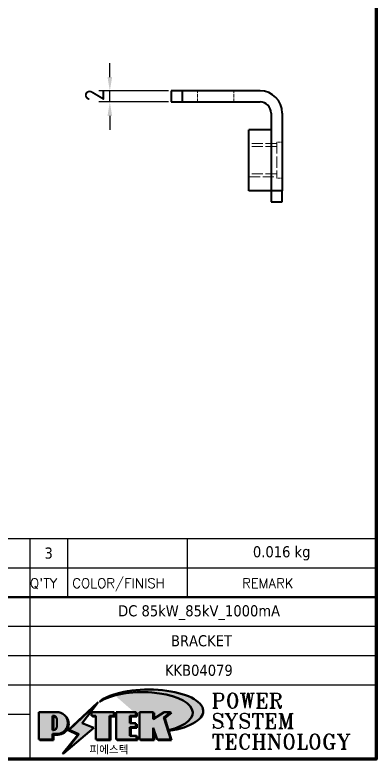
# Model space of a CAD drawing. Header units: millimetres. Extents: x 0 to 210, y 0 to 297.
# Drawn here: x 135 to 200, y 9.1 to 144.1 of the extents above; entities that cross this region are included whole.
import ezdxf
from ezdxf.enums import TextEntityAlignment as Align

# ---------------------------------------------------------------- set-up
doc = ezdxf.new("R2010")
doc.units = ezdxf.units.MM
doc.linetypes.add('DASHED', pattern=[0.2067, 0.1654, -0.0413])
doc.layers.get('0').update_dxf_attribs({"color": 3, "lineweight": 25})
for name, color, linetype, lineweight in [('가려진 것(ISO)', 2, 'DASHED', 18), ('가시적인 것(ISO)', 3, 'Continuous', 40), ('경계(ISO)', 7, 'Continuous', 70), ('제목(ISO)', 7, 'Continuous', 50), ('치수(ISO)', 7, 'Continuous', 25), ('해치(ISO)', 7, 'Continuous', 18)]:
    doc.layers.add(name, color=color, linetype=linetype, lineweight=lineweight)
doc.styles.add('HAN_291', font='')
doc.styles.add('HAN_370', font='', dxfattribs={"width": 2})
doc.styles.add('RC_284', font='ROMANC.shx')
doc.styles.add('RC_287', font='ROMANC.shx')
doc.styles.add('RC_292', font='ROMANC.shx')
doc.styles.add('ROMANT_294', font='romant.shx')
doc.styles.add('치수 텍스트_PSTEK_POSCO', font='isocp.shx')
doc.styles.add('텍스트 스타일198', font='tahoma.ttf')
doc.styles.add('텍스트 스타일333', font='ROMANC.shx', dxfattribs={"width": 0.800000011920929})
doc.styles.get('HAN_291').set_extended_font_data('GulimChe')
doc.styles.get('HAN_370').set_extended_font_data('GulimChe')
doc.dimstyles.new('치수_PSTEK_POSCO', dxfattribs={"dimtxt": 3.5, "dimasz": 2.5, "dimexe": 2, "dimexo": 2.5, "dimgap": 1, "dimtad": 1, "dimrnd": 1e-08, "dimdsep": 46, "dimtxsty": '치수 텍스트_PSTEK_POSCO', "dimcen": 0.09, "dimdle": 10, "dimclrd": 7, "dimclre": 7, "dimclrt": 2, "dimadec": 1, "dimazin": 2, "dimtfac": 1, "dimtmove": 0, "dimatfit": 3, "dimfxl": 0, "dimtolj": 1, "dimlwd": -1, "dimlwe": -1, "dimarcsym": 0})

# ---------------------------------------------------------------- blocks, each defined once
blk = doc.blocks.new('경계 Default Border')
at = {"layer": '경계(ISO)', "flags": 128}
blk.add_lwpolyline([(10, 10), (10, 287.0000076293945), (200, 287.0000076293945), (200, 10), (10, 10)], dxfattribs=at)
blk = doc.blocks.new('제목 블록 PSTEK')
for color, points in [(252, [(317.2195697678507, 17.0593801673321), (322.0326348870767, 21.62682475217465), (322.2781991042243, 21.94392121864296), (317.0471853425802, 16.97985676345368), (318.7512090904202, 16.1899260703855), (316.0018030350395, 12.71868385740789), (316.3356552234328, 13.00206718743325), (318.9235935156908, 16.2694494742633)]), (5, [(321.6183518841322, 17.4193704504104), (319.5281351041078, 18.24969419629727), (322.4505835294948, 22.02344462252142), (317.2195697678507, 17.0593801673321), (318.9235935156908, 16.2694494742633), (316.1741874603099, 12.79820726128571)]), (1, [(324.4839107253602, 19.60711530335299), (325.2419748254881, 19.60711530335299), (325.2419748254881, 20.25857663940324), (321.2266040451076, 20.25857663940324), (321.2266040451076, 19.60711530335299), (321.9846681452406, 19.60711530335299), (321.9846681452406, 15.3430047401139), (324.4839107253602, 15.3430047401139)]), (1, [(329.2277337269622, 20.25857663940324), (325.65654113025, 20.25857663940324), (325.65654113025, 15.3430047401139), (329.3580259941756, 15.3430047401139), (329.3580259941756, 15.9944660761648), (328.1137701654877, 15.9944660761648), (328.1137701654877, 17.56360607323003), (329.2277337269622, 17.56360607323003), (329.2277337269622, 18.25543873810179), (328.1137701654877, 18.25543873810179), (328.1137701654877, 19.60711530335299), (329.2277337269622, 19.60711530335299)]), (1, [(332.3312149849806, 20.25857663940324), (329.8592894925411, 20.25857663940324), (329.8592894925411, 15.3430047401139), (332.3312149849806, 15.3430047401139), (332.3312149849806, 17.4318630164523), (333.0701931098801, 15.3430047401139), (335.4855464857051, 15.3430047401139), (334.2514536401189, 19.30614745124769), (335.4379594596742, 20.25857663940324), (334.3071782107978, 20.25857663940324), (332.3312149849806, 18.99741471888304)]), (252, [(321.9846681452406, 19.60711530335299), (321.4042753185749, 19.60711530335299), (321.4042753185749, 19.45905590879572), (321.9846681452406, 19.45905590879572)]), (252, [(324.6615819988275, 19.45905590879572), (325.4196460989604, 19.45905590879572), (325.4196460989604, 20.11051724484596), (325.2419748254881, 20.11051724484596), (325.2419748254881, 19.60711530335299), (324.4839107253602, 19.60711530335299), (324.4839107253602, 15.3430047401139), (322.1623394187076, 15.3430047401139), (322.1623394187076, 15.19494534555726), (324.6615819988275, 15.19494534555726)]), (252, [(328.2914414389548, 19.45905590879572), (329.4054050004294, 19.45905590879572), (329.4054050004294, 20.11051724484596), (329.2277337269622, 20.11051724484596), (329.2277337269622, 19.60711530335299), (328.1137701654877, 19.60711530335299), (328.1137701654877, 18.25543873810179), (328.2914414389548, 18.25543873810179)]), (252, [(332.5088862584528, 20.1105172448466), (332.3312149849806, 20.1105172448466), (332.3312149849806, 18.99741471888368), (332.5088862584528, 19.11081371413894)]), (252, [(335.6156307331414, 20.11051724484596), (335.2535118015555, 20.11051724484596), (334.2514536401189, 19.30614745124769), (335.4855464857051, 15.3430047401139), (333.1954852176545, 15.3430047401139), (333.2478643833523, 15.19494534555726), (335.6632177591723, 15.19494534555726), (334.4291249135862, 19.15808805669106)]), (252, [(328.2914414389548, 17.41554667867274), (329.4054050004294, 17.41554667867274), (329.4054050004294, 18.10737934354514), (329.2277337269622, 18.10737934354514), (329.2277337269622, 17.56360607323003), (328.1137701654877, 17.56360607323003), (328.1137701654877, 15.9944660761648), (328.2914414389548, 15.9944660761648)]), (252, [(332.5088862584528, 16.92964231796647), (332.3312149849806, 17.43186301645164), (332.3312149849806, 15.3430047401139), (330.0369607660135, 15.3430047401139), (330.0369607660135, 15.19494534555726), (332.5088862584528, 15.19494534555726)]), (252, [(329.5356972676428, 15.8464066816075), (329.3580259941756, 15.8464066816075), (329.3580259941756, 15.3430047401139), (325.8342124037171, 15.3430047401139), (325.8342124037171, 15.19494534555726), (329.5356972676428, 15.19494534555726)])]:
    blk.add_hatch(color=color).paths.add_polyline_path(points)
h = blk.add_hatch(color=1)
edge = h.paths.add_edge_path(flags=0)
edge.add_line((314.2242174273352, 19.60711530335299), (314.2242174273352, 17.00126995915134))
edge.add_line((314.2242174273352, 17.00126995915134), (314.3485873187598, 17.00126995915134))
edge.add_arc((314.3485873187598, 17.6527312952023), 0.6514613360509371, 270, 360)
edge.add_line((315.0000486548106, 17.6527312952023), (315.0000486548106, 18.95565396730211))
edge.add_arc((314.3485873187598, 18.95565396730212), 0.6514613360508712, 0, 90)
edge.add_line((314.3485873187598, 19.60711530335299), (314.2242174273352, 19.60711530335299))
edge = h.paths.add_edge_path()
edge.add_arc((314.9847713324306, 18.28938669179658), 1.969189947606664, 269.9999999999959, 450)
edge.add_line((314.9847713324306, 20.25857663940318), (311.7664314776902, 20.25857663940324))
edge.add_line((311.7664314776902, 20.25857663940324), (311.7664314776902, 15.3430047401139))
edge.add_line((311.7664314776902, 15.3430047401139), (314.2242174273352, 15.3430047401139))
edge.add_line((314.2242174273352, 15.3430047401139), (314.2242174273352, 16.32019674418991))
edge.add_line((314.2242174273352, 16.32019674418991), (314.9847713324307, 16.32019674418991))
h = blk.add_hatch(color=252)
edge = h.paths.add_edge_path()
edge.add_arc((314.9847713324309, 18.28938669179657), 1.969189947606666, 270, 406.8278729790604)
edge.add_arc((315.1624426058984, 18.1413272972396), 1.969189947606962, -90, 53.560984836317004, ccw=False)
edge.add_line((315.1624426058984, 16.17213734963263), (314.4018887008024, 16.17213734963263))
edge.add_line((314.4018887008024, 16.17213734963263), (314.4018887008024, 15.19494534555726))
edge.add_line((314.4018887008024, 15.19494534555726), (311.9441027511573, 15.19494534555726))
edge.add_line((311.9441027511573, 15.19494534555726), (311.9441027511573, 15.3430047401139))
edge.add_line((311.9441027511573, 15.3430047401139), (314.2242174273352, 15.3430047401139))
edge.add_line((314.2242174273352, 15.3430047401139), (314.2242174273352, 16.32019674418991))
edge.add_line((314.2242174273352, 16.32019674418991), (314.9847713324309, 16.32019674418991))
h = blk.add_hatch(color=252)
edge = h.paths.add_edge_path()
edge.add_line((314.4018887008024, 19.45905590879572), (314.5262585922315, 19.45905590879572))
edge.add_arc((314.5262585922314, 18.80759457274939), 0.6514613360463194, 60.4189348879147, 90.00000000000318, ccw=False)
edge.add_arc((314.3485873187602, 18.95565396730057), 0.6514613360524251, 39.96992292766206, 90.00000000009999)
edge.add_line((314.3485873187591, 19.60711530335307), (314.2242174273352, 19.60711530335298))
edge.add_line((314.2242174273352, 19.60711530335299), (314.2242174273352, 17.00126995915134))
edge.add_line((314.2242174273352, 17.00126995915134), (314.3485873187591, 17.00126995915134))
edge.add_arc((314.3485873187568, 17.652731295233), 0.6514613360816299, 270.0000000002, 274.6930825552478)
edge.add_line((314.4018887008024, 17.0034541317032), (314.4018887008024, 19.45905590879572))
at = {"layer": '해치(ISO)', "true_color": 0x27d1fc}
h = blk.add_hatch(color=140, dxfattribs=at)
edge = h.paths.add_edge_path()
edge.add_ellipse((330.3660919371412, 20.15576403068321), major_axis=(9.100907360794343, 0), ratio=0.4069904968023172, start_angle=301.3098473703837, end_angle=507.7436900681698)
edge.add_ellipse((331.5340919371412, 20.4634168429492), major_axis=(-9.82350664112931, 0), ratio=0.3942600559756514, start_angle=111.51207141178469, end_angle=334.47025347086895, ccw=False)
edge.add_line((335.1363447531188, 16.8601935978785), (335.0955236905705, 16.99119398620872))
at = {"color": 180}
for p, q in [((182.475792979055, 11.79100474011392), (182.4757929790549, 51.56524660363496)), ((182.4757929790549, 51.56524660363496), (372.4757929537551, 51.56524660363496)), ((189.2651435055721, 51.56524660363496), (189.2651435055722, 41.00524660363494)), ((215.2152739891528, 41.00524660363494), (215.2152739891528, 51.56524660363496)), ((280.8758854511282, 51.56524660363496), (280.8758854511282, 41.00524660363494)), ((310.0881549537552, 51.56524660363496), (310.0881549537553, 41.00524660363494)), ((316.9044520275131, 51.56524660363496), (316.9044520275127, 41.00524660363494)), ((338.4566026226726, 51.56524660363496), (338.4566026226727, 41.00524660363494)), ((372.4757929537551, 51.56524660363496), (372.4757929537551, 11.79100474011389)), ((182.475792979055, 46.2852466036349), (372.4757929537551, 46.28524660363492)), ((182.475792979055, 41.00524660363493), (206.451475290024, 41.00524660363493)), ((222.9401812389276, 11.79100474011392), (222.9401812389276, 41.00524660363494)), ((239.4288871878316, 11.79100474011392), (239.4288871878316, 41.00524660363494)), ((255.9175931367356, 11.79100474011392), (255.9175931367356, 41.00524660363494)), ((268.6918866058747, 41.00524660363494), (268.6918866058747, 30.44524660363498)), ((280.8758854511282, 41.00524660363494), (280.8758854511282, 25.16524660363502)), ((310.088154953755, 41.00524660363494), (310.088154953755, 11.79100474011392)), ((182.475792979055, 35.72524660363497), (206.451475290024, 35.72524660363497)), ((198.8621818849491, 12.02524660363491), (198.8621818849491, 35.72524660363497)), ((206.451475290024, 35.72524660363497), (372.4757929537551, 35.72524660363497)), ((182.475792979055, 31.77524660363492), (206.451475290024, 31.77524660363492)), ((255.917593136736, 30.44524660363498), (372.4757929537552, 30.44524660363501)), ((182.475792979055, 27.82524660363487), (206.451475290024, 27.82524660363487)), ((255.9175931367359, 25.16524660363502), (372.4757929537552, 25.165246603635)), ((268.6918866058744, 25.16524660363502), (268.6918866058744, 11.79100474011392)), ((182.475792979055, 23.87524660363505), (206.451475290024, 23.87524660363505)), ((182.475792979055, 19.92524660363478), (206.451475290024, 19.92524660363478)), ((255.9175931367359, 19.88524660363481), (310.0881549537553, 19.88524660363481)), ((206.451475290024, 16.74100474011396), (255.9175931367359, 16.74100474011396)), ((182.475792979055, 15.97524660363496), (206.451475290024, 15.97524660363496)), ((182.475792979055, 11.79100474011392), (372.4757929537551, 11.79100474011389))]:
    blk.add_line(p, q, dxfattribs=at)
at = {"color": 7, "lineweight": 50}
for p, q in [((206.4514752900237, 11.79100474011392), (206.4514752900237, 41.00524660363494)), ((206.451475290024, 41.00524660363494), (372.4757929537551, 41.00524660363496))]:
    blk.add_line(p, q, dxfattribs=at)
at = {"color": 7}
for p, q in [((322.2781991042243, 21.94392121864296), (317.0471853425802, 16.97985676345368)), ((322.4505835294948, 22.02344462252142), (317.2195697678507, 17.0593801673321)), ((317.2195697678507, 17.0593801673321), (322.0326348870767, 21.62682475217465)), ((319.5281351041078, 18.24969419629727), (322.4505835294948, 22.02344462252142)), ((322.0326348870767, 21.62682475217465), (322.2781991042243, 21.94392121864296)), ((311.7664314776902, 20.25900474011391), (311.7664314776902, 15.34300474011391)), ((314.9847713324309, 20.25857663940324), (311.7664314776902, 20.25857663940324)), ((314.9847713324309, 20.25857663940324), (311.7664314776902, 20.25857663940324)), ((311.7664314776902, 20.25857663940324), (311.7664314776902, 15.3430047401139)), ((325.2419748254881, 20.25857663940324), (321.2266040451076, 20.25857663940324)), ((321.2266040451076, 20.25857663940324), (321.2266040451076, 19.60711530335299)), ((325.2419748254881, 20.25857663940324), (321.2266040451076, 20.25857663940324)), ((321.2266040451076, 20.25857663940324), (321.2266040451076, 19.60711530335299)), ((325.2419748254881, 19.60711530335299), (325.2419748254881, 20.25857663940324)), ((325.2419748254881, 19.60711530335299), (325.2419748254881, 20.25857663940324)), ((329.2277337269622, 20.25857663940324), (325.65654113025, 20.25857663940324)), ((325.65654113025, 20.25857663940324), (325.65654113025, 15.3430047401139)), ((325.65654113025, 20.25857663940324), (325.65654113025, 15.3430047401139)), ((329.2277337269622, 20.25857663940324), (325.65654113025, 20.25857663940324)), ((329.2277337269622, 19.60711530335299), (329.2277337269622, 20.25857663940324)), ((329.2277337269622, 19.60711530335299), (329.2277337269622, 20.25857663940324)), ((332.3312149849806, 20.25857663940324), (329.8592894925411, 20.25857663940324)), ((329.8592894925411, 20.25857663940324), (329.8592894925411, 15.3430047401139)), ((329.8592894925411, 20.25857663940324), (329.8592894925411, 15.3430047401139)), ((332.3312149849806, 20.25857663940324), (329.8592894925411, 20.25857663940324)), ((334.3071782107978, 20.25857663940324), (332.3312149849806, 18.99741471888304)), ((332.3312149849806, 18.99741471888304), (332.3312149849806, 20.25857663940324)), ((334.3071782107978, 20.25857663940324), (332.3312149849806, 18.99741471888304)), ((332.3312149849806, 18.99741471888304), (332.3312149849806, 20.25857663940324)), ((334.2514536401189, 19.30614745124769), (335.4379594596742, 20.25857663940324)), ((334.2514536401189, 19.30614745124769), (335.4379594596742, 20.25857663940324)), ((335.4379594596742, 20.25857663940324), (334.3071782107978, 20.25857663940324)), ((335.4379594596742, 20.25857663940324), (334.3071782107978, 20.25857663940324)), ((314.2242174273352, 17.00126995915134), (314.2242174273352, 19.60711530335299)), ((314.2242174273352, 19.60711530335299), (314.3485873187591, 19.60711530335299)), ((314.3485873187591, 19.60711530335299), (314.2242174273352, 19.60711530335299)), ((314.2242174273352, 19.60711530335299), (314.2242174273352, 17.00126995915134)), ((314.2242174273352, 17.00126995915134), (314.2242174273352, 19.60711530335299)), ((314.2242174273352, 19.60711530335299), (314.3485873187591, 19.60711530335299)), ((314.4018887008024, 19.45905590879572), (314.5262585922314, 19.45905590879572)), ((314.4018887008024, 17.0034541317032), (314.4018887008024, 19.45905590879572)), ((315.0000486548106, 18.95565396730275), (315.0000486548106, 17.65273129520161)), ((315.0000486548106, 18.95565396730275), (315.0000486548106, 17.65273129520161)), ((321.2266040451076, 19.60711530335299), (321.9846681452406, 19.60711530335299)), ((321.2266040451076, 19.60711530335299), (321.9846681452406, 19.60711530335299)), ((321.4042753185749, 19.60711530335299), (321.4042753185749, 19.45905590879572)), ((321.9846681452406, 19.60711530335299), (321.4042753185749, 19.60711530335299)), ((321.4042753185749, 19.45905590879572), (321.9846681452406, 19.45905590879572)), ((321.9846681452406, 19.60711530335299), (321.9846681452406, 15.3430047401139)), ((321.9846681452406, 19.45905590879572), (321.9846681452406, 19.60711530335299)), ((321.9846681452406, 19.60711530335299), (321.9846681452406, 15.3430047401139)), ((324.4839107253602, 19.60711530335299), (325.2419748254881, 19.60711530335299)), ((324.4839107253602, 15.3430047401139), (324.4839107253602, 19.60711530335299)), ((325.2419748254881, 19.60711530335299), (324.4839107253602, 19.60711530335299)), ((324.4839107253602, 19.60711530335299), (324.4839107253602, 15.3430047401139)), ((324.4839107253602, 19.60711530335299), (325.2419748254881, 19.60711530335299)), ((324.4839107253602, 15.3430047401139), (324.4839107253602, 19.60711530335299)), ((324.6615819988275, 19.45905590879572), (325.4196460989604, 19.45905590879572)), ((324.6615819988275, 15.19494534555726), (324.6615819988275, 19.45905590879572)), ((325.4196460989604, 20.11051724484596), (325.2419748254881, 20.11051724484596)), ((325.2419748254881, 20.11051724484596), (325.2419748254881, 19.60711530335299)), ((325.4196460989604, 19.45905590879572), (325.4196460989604, 20.11051724484596)), ((328.1137701654877, 18.25543873810179), (328.1137701654877, 19.60711530335299)), ((328.1137701654877, 19.60711530335299), (329.2277337269622, 19.60711530335299)), ((329.2277337269622, 19.60711530335299), (328.1137701654877, 19.60711530335299)), ((328.1137701654877, 19.60711530335299), (328.1137701654877, 18.25543873810179)), ((328.1137701654877, 18.25543873810179), (328.1137701654877, 19.60711530335299)), ((328.1137701654877, 19.60711530335299), (329.2277337269622, 19.60711530335299)), ((328.2914414389548, 18.25543873810179), (328.2914414389548, 19.45905590879572)), ((328.2914414389548, 19.45905590879572), (329.4054050004294, 19.45905590879572)), ((329.4054050004294, 20.11051724484596), (329.2277337269622, 20.11051724484596)), ((329.2277337269622, 20.11051724484596), (329.2277337269622, 19.60711530335299)), ((329.4054050004294, 19.45905590879572), (329.4054050004294, 20.11051724484596)), ((332.5088862584528, 20.1105172448466), (332.3312149849806, 20.1105172448466)), ((332.3312149849806, 20.1105172448466), (332.3312149849806, 18.99741471888368)), ((332.3312149849806, 18.99741471888368), (332.5088862584528, 19.11081371413894)), ((332.5088862584528, 19.11081371413894), (332.5088862584528, 20.1105172448466)), ((335.2535118015555, 20.11051724484596), (334.2514536401189, 19.30614745124769)), ((335.4855464857051, 15.3430047401139), (334.2514536401189, 19.30614745124769)), ((334.2514536401189, 19.30614745124769), (335.4855464857051, 15.3430047401139)), ((335.4855464857051, 15.3430047401139), (334.2514536401189, 19.30614745124769)), ((334.4291249135862, 19.15808805669104), (335.6156307331414, 20.11051724484596)), ((335.6632177591723, 15.19494534555726), (334.4291249135862, 19.15808805669104)), ((335.6156307331414, 20.11051724484596), (335.2535118015555, 20.11051724484596)), ((321.6183518841322, 17.4193704504104), (319.5281351041078, 18.24969419629727)), ((329.2277337269622, 18.25543873810179), (328.1137701654877, 18.25543873810179)), ((328.1137701654877, 18.25543873810179), (328.2914414389548, 18.25543873810179)), ((329.2277337269622, 18.25543873810179), (328.1137701654877, 18.25543873810179)), ((328.1137701654877, 17.56360607323003), (329.2277337269622, 17.56360607323003)), ((328.1137701654877, 15.9944660761648), (328.1137701654877, 17.56360607323003)), ((329.2277337269622, 17.56360607323003), (328.1137701654877, 17.56360607323003)), ((328.1137701654877, 17.56360607323003), (328.1137701654877, 15.9944660761648)), ((328.1137701654877, 17.56360607323003), (329.2277337269622, 17.56360607323003)), ((328.1137701654877, 15.9944660761648), (328.1137701654877, 17.56360607323003)), ((329.2277337269622, 17.56360607323003), (329.2277337269622, 18.25543873810179)), ((329.2277337269622, 17.56360607323003), (329.2277337269622, 18.25543873810179)), ((329.4054050004294, 18.10737934354514), (329.2277337269622, 18.10737934354514)), ((329.2277337269622, 18.10737934354514), (329.2277337269622, 17.56360607323003)), ((329.4054050004294, 17.41554667867274), (329.4054050004294, 18.10737934354514)), ((345.0447381189468, 17.50375595811051), (344.9867755289346, 17.689895936919)), ((314.3485873187591, 17.00126995915134), (314.2242174273352, 17.00126995915134)), ((314.2242174273352, 17.00126995915134), (314.3485873187591, 17.00126995915134)), ((314.3485873187591, 17.00126995915134), (314.2242174273352, 17.00126995915134)), ((314.2242174273352, 16.32019674418991), (314.9847713324309, 16.32019674418991)), ((314.2242174273352, 15.3430047401139), (314.2242174273352, 16.32019674418991)), ((314.9847713324309, 16.32019674418991), (314.2242174273352, 16.32019674418991)), ((314.2242174273352, 16.32019674418991), (314.2242174273352, 15.3430047401139)), ((314.2242174273352, 16.32019674418991), (314.9847713324309, 16.32019674418991)), ((314.2242174273352, 15.3430047401139), (314.2242174273352, 16.32019674418991)), ((316.1741874603099, 12.79820726128571), (321.6183518841322, 17.4193704504104)), ((318.9235935156908, 16.2694494742633), (316.1741874603099, 12.79820726128571)), ((316.3356552234328, 13.00206718743325), (318.9235935156908, 16.2694494742633)), ((317.0471853425802, 16.97985676345368), (318.7512090904202, 16.1899260703855)), ((318.9235935156908, 16.2694494742633), (317.2195697678507, 17.0593801673321)), ((317.2195697678507, 17.0593801673321), (318.9235935156908, 16.2694494742633)), ((328.2914414389548, 15.9944660761648), (328.2914414389548, 17.41554667867274)), ((328.2914414389548, 17.41554667867274), (329.4054050004294, 17.41554667867274)), ((332.3312149849806, 17.4318630164523), (333.0701931098801, 15.3430047401139)), ((332.3312149849806, 15.3430047401139), (332.3312149849806, 17.4318630164523)), ((332.5088862584528, 16.92964231796647), (332.3312149849806, 17.43186301645164)), ((332.3312149849806, 17.43186301645164), (332.3312149849806, 15.3430047401139)), ((332.3312149849806, 17.4318630164523), (333.0701931098801, 15.3430047401139)), ((332.3312149849806, 15.3430047401139), (332.3312149849806, 17.4318630164523)), ((332.5088862584528, 15.19494534555726), (332.5088862584528, 16.92964231796647)), ((311.7664314776902, 15.3430047401139), (314.2242174273352, 15.3430047401139)), ((311.7664314776902, 15.3430047401139), (314.2242174273352, 15.3430047401139)), ((314.2242174273352, 15.3430047401139), (311.9441027511573, 15.3430047401139)), ((311.9441027511573, 15.3430047401139), (311.9441027511573, 15.19494534555726)), ((311.9441027511573, 15.19494534555726), (314.4018887008024, 15.19494534555726)), ((314.4018887008024, 16.17213734963263), (315.162442605898, 16.17213734963263)), ((314.4018887008024, 15.19494534555726), (314.4018887008024, 16.17213734963263)), ((318.7512090904202, 16.1899260703855), (316.0018030350395, 12.71868385740789)), ((321.9846681452406, 15.3430047401139), (324.4839107253602, 15.3430047401139)), ((321.9846681452406, 15.3430047401139), (324.4839107253602, 15.3430047401139)), ((324.4839107253602, 15.3430047401139), (322.1623394187076, 15.3430047401139)), ((322.1623394187076, 15.3430047401139), (322.1623394187076, 15.19494534555726)), ((322.1623394187076, 15.19494534555726), (324.6615819988275, 15.19494534555726)), ((325.65654113025, 15.3430047401139), (329.3580259941756, 15.3430047401139)), ((325.65654113025, 15.3430047401139), (329.3580259941756, 15.3430047401139)), ((329.3580259941756, 15.3430047401139), (325.8342124037171, 15.3430047401139)), ((325.8342124037171, 15.3430047401139), (325.8342124037171, 15.19494534555726)), ((325.8342124037171, 15.19494534555726), (329.5356972676428, 15.19494534555726)), ((329.3580259941756, 15.9944660761648), (328.1137701654877, 15.9944660761648)), ((328.1137701654877, 15.9944660761648), (328.2914414389548, 15.9944660761648)), ((329.3580259941756, 15.9944660761648), (328.1137701654877, 15.9944660761648)), ((329.3580259941756, 15.3430047401139), (329.3580259941756, 15.9944660761648)), ((329.3580259941756, 15.3430047401139), (329.3580259941756, 15.9944660761648)), ((329.5356972676428, 15.8464066816075), (329.3580259941756, 15.8464066816075)), ((329.3580259941756, 15.8464066816075), (329.3580259941756, 15.3430047401139)), ((329.5356972676428, 15.19494534555726), (329.5356972676428, 15.8464066816075)), ((329.8592894925411, 15.3430047401139), (332.3312149849806, 15.3430047401139)), ((329.8592894925411, 15.3430047401139), (332.3312149849806, 15.3430047401139)), ((332.3312149849806, 15.3430047401139), (330.0369607660135, 15.3430047401139)), ((330.0369607660135, 15.3430047401139), (330.0369607660135, 15.19494534555726)), ((330.0369607660135, 15.19494534555726), (332.5088862584528, 15.19494534555726)), ((333.0701931098801, 15.3430047401139), (335.4855464857051, 15.3430047401139)), ((333.0701931098801, 15.3430047401139), (335.4855464857051, 15.3430047401139)), ((335.4855464857051, 15.3430047401139), (333.1954852176545, 15.3430047401139)), ((333.1954852176545, 15.3430047401139), (333.2478643833523, 15.19494534555726)), ((333.2478643833523, 15.19494534555726), (335.6632177591723, 15.19494534555726)), ((316.0018030350395, 12.71868385740789), (316.3356552234328, 13.00206718743325))]:
    blk.add_line(p, q, dxfattribs=at)
at = {"color": 5}
for p, q in [((322.4505835294948, 22.02344462252142), (317.2195697678507, 17.0593801673321)), ((319.5281351041078, 18.24969419629727), (322.4505835294948, 22.02344462252142)), ((321.6183518841322, 17.4193704504104), (319.5281351041078, 18.24969419629727)), ((316.1741874603099, 12.79820726128571), (321.6183518841322, 17.4193704504104)), ((318.9235935156908, 16.2694494742633), (316.1741874603099, 12.79820726128571)), ((317.2195697678507, 17.0593801673321), (318.9235935156908, 16.2694494742633))]:
    blk.add_line(p, q, dxfattribs=at)
at = {"color": 1}
for p, q in [((314.9847713324309, 20.25857663940324), (311.7664314776902, 20.25857663940324)), ((311.7664314776902, 20.25857663940324), (311.7664314776902, 15.3430047401139)), ((325.2419748254881, 20.25857663940324), (321.2266040451076, 20.25857663940324)), ((321.2266040451076, 20.25857663940324), (321.2266040451076, 19.60711530335299)), ((325.2419748254881, 19.60711530335299), (325.2419748254881, 20.25857663940324)), ((329.2277337269622, 20.25857663940324), (325.65654113025, 20.25857663940324)), ((325.65654113025, 20.25857663940324), (325.65654113025, 15.3430047401139)), ((329.2277337269622, 19.60711530335299), (329.2277337269622, 20.25857663940324)), ((332.3312149849806, 20.25857663940324), (329.8592894925411, 20.25857663940324)), ((329.8592894925411, 20.25857663940324), (329.8592894925411, 15.3430047401139)), ((334.3071782107978, 20.25857663940324), (332.3312149849806, 18.99741471888304)), ((332.3312149849806, 18.99741471888304), (332.3312149849806, 20.25857663940324)), ((334.2514536401189, 19.30614745124769), (335.4379594596742, 20.25857663940324)), ((335.4379594596742, 20.25857663940324), (334.3071782107978, 20.25857663940324)), ((314.2242174273352, 17.00126995915134), (314.2242174273352, 19.60711530335299)), ((314.2242174273352, 19.60711530335299), (314.3485873187591, 19.60711530335299)), ((315.0000486548106, 18.95565396730275), (315.0000486548106, 17.65273129520161)), ((321.2266040451076, 19.60711530335299), (321.9846681452406, 19.60711530335299)), ((321.9846681452406, 19.60711530335299), (321.9846681452406, 15.3430047401139)), ((324.4839107253602, 19.60711530335299), (325.2419748254881, 19.60711530335299)), ((324.4839107253602, 15.3430047401139), (324.4839107253602, 19.60711530335299)), ((328.1137701654877, 18.25543873810179), (328.1137701654877, 19.60711530335299)), ((328.1137701654877, 19.60711530335299), (329.2277337269622, 19.60711530335299)), ((335.4855464857051, 15.3430047401139), (334.2514536401189, 19.30614745124769)), ((329.2277337269622, 18.25543873810179), (328.1137701654877, 18.25543873810179)), ((328.1137701654877, 17.56360607323003), (329.2277337269622, 17.56360607323003)), ((328.1137701654877, 15.9944660761648), (328.1137701654877, 17.56360607323003)), ((329.2277337269622, 17.56360607323003), (329.2277337269622, 18.25543873810179)), ((314.3485873187591, 17.00126995915134), (314.2242174273352, 17.00126995915134)), ((314.2242174273352, 16.32019674418991), (314.9847713324309, 16.32019674418991)), ((314.2242174273352, 15.3430047401139), (314.2242174273352, 16.32019674418991)), ((332.3312149849806, 17.4318630164523), (333.0701931098801, 15.3430047401139)), ((332.3312149849806, 15.3430047401139), (332.3312149849806, 17.4318630164523)), ((311.7664314776902, 15.3430047401139), (314.2242174273352, 15.3430047401139)), ((321.9846681452406, 15.3430047401139), (324.4839107253602, 15.3430047401139)), ((325.65654113025, 15.3430047401139), (329.3580259941756, 15.3430047401139)), ((329.3580259941756, 15.9944660761648), (328.1137701654877, 15.9944660761648)), ((329.3580259941756, 15.3430047401139), (329.3580259941756, 15.9944660761648)), ((329.8592894925411, 15.3430047401139), (332.3312149849806, 15.3430047401139)), ((333.0701931098801, 15.3430047401139), (335.4855464857051, 15.3430047401139))]:
    blk.add_line(p, q, dxfattribs=at)
at = {"color": 7}
for centre, radius, start, end in [((314.9847713324309, 18.28938669179658), 1.969189947606665, 270, 90), ((314.9847713324309, 18.28938669179658), 1.969189947606665, 270, 90), ((314.3485873187598, 18.95565396730211), 0.6514613360508712, 0, 90), ((314.3485873187602, 18.95565396730057), 0.6514613360524251, 39.96992292766117, 90), ((314.3485873187598, 18.95565396730212), 0.6514613360508712, 0, 90), ((314.5262585922314, 18.80759457274939), 0.6514613360463193, 60.41893488791137, 90), ((314.9847713324307, 18.2893866917965), 1.969189947606594, 270, 46.82787297909833), ((315.1624426058984, 18.1413272972396), 1.969189947606961, 270, 53.56098483636067), ((314.3485873187597, 17.65273129520228), 0.6514613360509381, 270, 0), ((314.3485873187598, 17.6527312952023), 0.6514613360509381, 270, 0), ((314.3485873187568, 17.652731295233), 0.6514613360816299, 270, 274.6930825552478)]:
    blk.add_arc(centre, radius, start, end, dxfattribs=at)
at = {"color": 1}
for centre, radius, start, end in [((314.9847713324309, 18.28938669179657), 1.969189947606665, 270, 90), ((314.3485873187598, 18.95565396730211), 0.6514613360508712, 0, 90), ((314.3485873187598, 17.6527312952023), 0.6514613360509381, 270, 0)]:
    blk.add_arc(centre, radius, start, end, dxfattribs=at)
at = {"layer": '제목(ISO)', "lineweight": 18}
blk.add_line((182.475792979055, 35.72500474011393), (182.475792979055, 11.79100474011392), dxfattribs=at)
at = {"layer": '제목(ISO)'}
for p, q in [((322.2781991042243, 21.94392121864296), (317.0471853425802, 16.97985676345368)), ((322.4505835294948, 22.02344462252142), (317.2195697678507, 17.0593801673321)), ((317.2195697678507, 17.0593801673321), (322.0326348870767, 21.62682475217465)), ((319.5281351041078, 18.24969419629727), (322.4505835294948, 22.02344462252142)), ((322.0326348870767, 21.62682475217465), (322.2781991042243, 21.94392121864296)), ((314.9847713324306, 20.25857663940324), (311.7664314776902, 20.25857663940324)), ((311.7664314776902, 20.25857663940324), (311.7664314776902, 15.3430047401139)), ((325.2419748254881, 20.25857663940324), (321.2266040451076, 20.25857663940324)), ((321.2266040451076, 20.25857663940324), (321.2266040451076, 19.60711530335299)), ((325.2419748254881, 19.60711530335299), (325.2419748254881, 20.25857663940324)), ((329.2277337269622, 20.25857663940324), (325.65654113025, 20.25857663940324)), ((325.65654113025, 20.25857663940324), (325.65654113025, 15.3430047401139)), ((329.2277337269622, 19.60711530335299), (329.2277337269622, 20.25857663940324)), ((332.3312149849806, 20.25857663940324), (329.8592894925411, 20.25857663940324)), ((329.8592894925411, 20.25857663940324), (329.8592894925411, 15.3430047401139)), ((334.3071782107978, 20.25857663940324), (332.3312149849806, 18.99741471888304)), ((332.3312149849806, 18.99741471888304), (332.3312149849806, 20.25857663940324)), ((334.2514536401189, 19.30614745124769), (335.4379594596742, 20.25857663940324)), ((335.4379594596742, 20.25857663940324), (334.3071782107978, 20.25857663940324)), ((314.2242174273352, 17.00126995915134), (314.2242174273352, 19.60711530335299)), ((314.2242174273352, 19.60711530335299), (314.3485873187598, 19.60711530335299)), ((314.3485873187591, 19.60711530335299), (314.2242174273352, 19.60711530335299)), ((314.2242174273352, 19.60711530335299), (314.2242174273352, 17.00126995915134)), ((314.4018887008024, 19.45905590879572), (314.5262585922314, 19.45905590879572)), ((314.4018887008024, 17.0034541317032), (314.4018887008024, 19.45905590879572)), ((315.0000486548106, 18.95565396730211), (315.0000486548106, 17.6527312952023)), ((321.2266040451076, 19.60711530335299), (321.9846681452406, 19.60711530335299)), ((321.9846681452406, 19.60711530335299), (321.4042753185749, 19.60711530335299)), ((321.4042753185749, 19.60711530335299), (321.4042753185749, 19.45905590879572)), ((321.4042753185749, 19.45905590879572), (321.9846681452406, 19.45905590879572)), ((321.9846681452406, 19.60711530335299), (321.9846681452406, 15.3430047401139)), ((321.9846681452406, 19.45905590879572), (321.9846681452406, 19.60711530335299)), ((324.4839107253602, 19.60711530335299), (325.2419748254881, 19.60711530335299)), ((324.4839107253602, 15.3430047401139), (324.4839107253602, 19.60711530335299)), ((325.2419748254881, 19.60711530335299), (324.4839107253602, 19.60711530335299)), ((324.4839107253602, 19.60711530335299), (324.4839107253602, 15.3430047401139)), ((324.6615819988275, 19.45905590879572), (325.4196460989604, 19.45905590879572)), ((324.6615819988275, 15.19494534555726), (324.6615819988275, 19.45905590879572)), ((325.4196460989604, 20.11051724484596), (325.2419748254881, 20.11051724484596)), ((325.2419748254881, 20.11051724484596), (325.2419748254881, 19.60711530335299)), ((325.4196460989604, 19.45905590879572), (325.4196460989604, 20.11051724484596)), ((328.1137701654877, 18.25543873810179), (328.1137701654877, 19.60711530335299)), ((328.1137701654877, 19.60711530335299), (329.2277337269622, 19.60711530335299)), ((329.2277337269622, 19.60711530335299), (328.1137701654877, 19.60711530335299)), ((328.1137701654877, 19.60711530335299), (328.1137701654877, 18.25543873810179)), ((328.2914414389548, 19.45905590879572), (329.4054050004294, 19.45905590879572)), ((328.2914414389548, 18.25543873810179), (328.2914414389548, 19.45905590879572)), ((329.4054050004294, 20.11051724484596), (329.2277337269622, 20.11051724484596)), ((329.2277337269622, 20.11051724484596), (329.2277337269622, 19.60711530335299)), ((329.4054050004294, 19.45905590879572), (329.4054050004294, 20.11051724484596)), ((332.5088862584528, 20.1105172448466), (332.3312149849806, 20.1105172448466)), ((332.3312149849806, 20.1105172448466), (332.3312149849806, 18.99741471888368)), ((332.3312149849806, 18.99741471888368), (332.5088862584528, 19.11081371413894)), ((332.5088862584528, 19.11081371413894), (332.5088862584528, 20.1105172448466)), ((335.2535118015555, 20.11051724484596), (334.2514536401189, 19.30614745124769)), ((335.4855464857051, 15.3430047401139), (334.2514536401189, 19.30614745124769)), ((334.2514536401189, 19.30614745124769), (335.4855464857051, 15.3430047401139)), ((334.4291249135862, 19.15808805669106), (335.6156307331414, 20.11051724484596)), ((335.6632177591723, 15.19494534555726), (334.4291249135862, 19.15808805669106)), ((335.6156307331414, 20.11051724484596), (335.2535118015555, 20.11051724484596)), ((321.6183518841322, 17.4193704504104), (319.5281351041078, 18.24969419629727)), ((329.2277337269622, 18.25543873810179), (328.1137701654877, 18.25543873810179)), ((328.1137701654877, 18.25543873810179), (328.2914414389548, 18.25543873810179)), ((328.1137701654877, 15.9944660761648), (328.1137701654877, 17.56360607323003)), ((328.1137701654877, 17.56360607323003), (329.2277337269622, 17.56360607323003)), ((329.2277337269622, 17.56360607323003), (328.1137701654877, 17.56360607323003)), ((328.1137701654877, 17.56360607323003), (328.1137701654877, 15.9944660761648)), ((329.2277337269622, 17.56360607323003), (329.2277337269622, 18.25543873810179)), ((329.4054050004294, 18.10737934354514), (329.2277337269622, 18.10737934354514)), ((329.2277337269622, 18.10737934354514), (329.2277337269622, 17.56360607323003)), ((329.4054050004294, 17.41554667867274), (329.4054050004294, 18.10737934354514)), ((314.3485873187598, 17.00126995915134), (314.2242174273352, 17.00126995915134)), ((314.2242174273352, 17.00126995915134), (314.3485873187591, 17.00126995915134)), ((314.2242174273352, 15.3430047401139), (314.2242174273352, 16.32019674418991)), ((314.2242174273352, 16.32019674418991), (314.9847713324307, 16.32019674418991)), ((314.9847713324309, 16.32019674418991), (314.2242174273352, 16.32019674418991)), ((314.2242174273352, 16.32019674418991), (314.2242174273352, 15.3430047401139)), ((316.1741874603099, 12.79820726128571), (321.6183518841322, 17.4193704504104)), ((318.9235935156908, 16.2694494742633), (316.1741874603099, 12.79820726128571)), ((316.3356552234328, 13.00206718743325), (318.9235935156908, 16.2694494742633)), ((317.0471853425802, 16.97985676345368), (318.7512090904202, 16.1899260703855)), ((317.2195697678507, 17.0593801673321), (318.9235935156908, 16.2694494742633)), ((318.9235935156908, 16.2694494742633), (317.2195697678507, 17.0593801673321)), ((328.2914414389548, 17.41554667867274), (329.4054050004294, 17.41554667867274)), ((328.2914414389548, 15.9944660761648), (328.2914414389548, 17.41554667867274)), ((332.3312149849806, 15.3430047401139), (332.3312149849806, 17.4318630164523)), ((332.3312149849806, 17.4318630164523), (333.0701931098801, 15.3430047401139)), ((332.5088862584528, 16.92964231796647), (332.3312149849806, 17.43186301645164)), ((332.3312149849806, 17.43186301645164), (332.3312149849806, 15.3430047401139)), ((332.5088862584528, 15.19494534555726), (332.5088862584528, 16.92964231796647)), ((311.7664314776902, 15.3430047401139), (314.2242174273352, 15.3430047401139)), ((314.2242174273352, 15.3430047401139), (311.9441027511573, 15.3430047401139)), ((311.9441027511573, 15.3430047401139), (311.9441027511573, 15.19494534555726)), ((311.9441027511573, 15.19494534555726), (314.4018887008024, 15.19494534555726)), ((314.4018887008024, 15.19494534555726), (314.4018887008024, 16.17213734963263)), ((314.4018887008024, 16.17213734963263), (315.1624426058984, 16.17213734963263)), ((318.7512090904202, 16.1899260703855), (316.0018030350395, 12.71868385740789)), ((321.9846681452406, 15.3430047401139), (324.4839107253602, 15.3430047401139)), ((324.4839107253602, 15.3430047401139), (322.1623394187076, 15.3430047401139)), ((322.1623394187076, 15.3430047401139), (322.1623394187076, 15.19494534555726)), ((322.1623394187076, 15.19494534555726), (324.6615819988275, 15.19494534555726)), ((325.65654113025, 15.3430047401139), (329.3580259941756, 15.3430047401139)), ((329.3580259941756, 15.3430047401139), (325.8342124037171, 15.3430047401139)), ((325.8342124037171, 15.3430047401139), (325.8342124037171, 15.19494534555726)), ((325.8342124037171, 15.19494534555726), (329.5356972676428, 15.19494534555726)), ((329.3580259941756, 15.9944660761648), (328.1137701654877, 15.9944660761648)), ((328.1137701654877, 15.9944660761648), (328.2914414389548, 15.9944660761648)), ((329.3580259941756, 15.3430047401139), (329.3580259941756, 15.9944660761648)), ((329.5356972676428, 15.8464066816075), (329.3580259941756, 15.8464066816075)), ((329.3580259941756, 15.8464066816075), (329.3580259941756, 15.3430047401139)), ((329.5356972676428, 15.19494534555726), (329.5356972676428, 15.8464066816075)), ((329.8592894925411, 15.3430047401139), (332.3312149849806, 15.3430047401139)), ((332.3312149849806, 15.3430047401139), (330.0369607660135, 15.3430047401139)), ((330.0369607660135, 15.3430047401139), (330.0369607660135, 15.19494534555726)), ((330.0369607660135, 15.19494534555726), (332.5088862584528, 15.19494534555726)), ((333.0701931098801, 15.3430047401139), (335.4855464857051, 15.3430047401139)), ((335.4855464857051, 15.3430047401139), (333.1954852176545, 15.3430047401139)), ((333.1954852176545, 15.3430047401139), (333.2478643833523, 15.19494534555726)), ((333.2478643833523, 15.19494534555726), (335.6632177591723, 15.19494534555726)), ((316.0018030350395, 12.71868385740789), (316.3356552234328, 13.00206718743325))]:
    blk.add_line(p, q, dxfattribs=at)
at = {"layer": '제목(ISO)', "color": 4}
blk.add_line((335.1363447531188, 16.8601935978785), (335.0955236905705, 16.99119398620872), dxfattribs=at)
at = {"layer": '제목(ISO)'}
for centre, radius, start, end in [((314.9847713324306, 18.28938669179658), 1.969189947606664, 46.82787297909431, 90), ((314.3485873187598, 18.95565396730212), 0.6514613360508712, 0, 90), ((314.3485873187602, 18.95565396730057), 0.6514613360524251, 39.96992292766117, 90), ((314.5262585922314, 18.80759457274939), 0.6514613360463193, 60.41893488791137, 90), ((314.9847713324307, 18.2893866917965), 1.969189947606594, 270, 46.82787297909833), ((314.9847713324309, 18.28938669179657), 1.969189947606666, 270, 46.8278729790603), ((315.1624426058984, 18.1413272972396), 1.969189947606962, 270, 53.56098483631701), ((314.3485873187598, 17.6527312952023), 0.6514613360509371, 270, 0), ((314.3485873187568, 17.652731295233), 0.6514613360816299, 270, 274.6930825552478)]:
    blk.add_arc(centre, radius, start, end, dxfattribs=at)
at = {"layer": '제목(ISO)', "color": 4}
for centre, major_axis, ratio, start_param, end_param in [((331.5340919371412, 20.4634168429492), (9.82350664112931, 0), 0.3942600559756514, 5.087845455444478, 8.97919982663645), ((330.3660919371412, 20.15576403068321), (9.100907360794343, 0), 0.4069904968023172, 5.258848905294775, 8.861799147915196)]:
    blk.add_ellipse(centre, major_axis=major_axis, ratio=ratio, start_param=start_param, end_param=end_param, dxfattribs=at)
at = {"color": 2}
for s, height, style, p in [('COLOR/FINISH', 1.742399930953979, 'RC_284', (317.7725341324144, 42.62317362549192)), ('NO', 1.742399930953979, 'RC_284', (184.135398793432, 42.62317362549192)), ('PART NO', 1.742399930953979, 'RC_284', (195.3359407378685, 42.62317362549192)), ('DESCRIPTION', 1.742399930953979, 'RC_284', (240.4025565652523, 42.62317362549192)), ("Q'TY", 1.742399930953979, 'RC_284', (310.1440786515383, 42.62317362549192)), ('REMARK', 1.742399930953979, 'RC_284', (348.346649953877, 42.62317362549192)), ('MODEL NAME', 2.178000062704086, 'RC_292', (284.096330289083, 37.25462520371384)), (' TOLERANCE', 1.899999976158142, 'RC_287', (184.0872874387979, 37.00893196870329)), ('DRAWN', 1.899999976158142, 'RC_287', (208.9766620976279, 37.00893196870329)), ('CHECKED', 1.899999976158142, 'RC_287', (223.6856844514997, 37.00893196870329)), ('APPROVED', 1.899999976158142, 'RC_287', (239.7795453577791, 37.00893196870329)), ('UNIT', 1.742399930953979, 'RC_284', (259.1652673287452, 37.34317362549218)), ('SCALE', 1.742399930953979, 'RC_284', (270.2934779252897, 37.34317362549218)), ('    ~ 6', 2.000000029802322, 'HAN_291', (183.7721304966814, 32.8176515608431)), ('0.08', 2.000000029802322, 'HAN_291', (200.5467345600617, 33.09873600004101)), ('PART NAME', 2.178000062704086, 'RC_292', (285.1416959765849, 32.03045329421792)), ('mm', 1.742399930953979, 'RC_284', (259.6505418159997, 32.3543089683787)), ('  7 ~ 30', 2.000000029802322, 'HAN_291', (183.7721304966814, 28.70538114822415)), ('0.1', 2.000000029802322, 'HAN_291', (200.5467345600617, 28.98646558742206)), (' DWG NO.', 2.178000062704086, 'RC_292', (284.8124284083233, 26.75045329421772)), ('0.2', 2.000000029802322, 'HAN_291', (200.5467345600617, 25.10736625836028)), (' 31 ~ 120', 2.000000029802322, 'HAN_291', (183.7721304966814, 24.82628181916237)), ('121 ~ 300', 2.000000029802322, 'HAN_291', (183.7721304966814, 21.21401206133254)), ('0.4', 2.000000029802322, 'HAN_291', (200.5467345600617, 20.99509650053045)), ('SIZE', 1.742399930953979, 'RC_284', (259.1652673287452, 21.69497768947366)), ('REFERENCE', 2.178000062704086, 'RC_292', (278.2741065029841, 21.43214925458022)), ('0.6', 2.000000029802322, 'HAN_291', (200.5467345600617, 17.11599717146868)), ('301 ~ 600', 2.000000029802322, 'HAN_291', (183.7721304966814, 16.83491273227077)), ('0.8', 2.000000029802322, 'HAN_291', (200.6097246063884, 13.05732192299702)), ('601 ~ 1200', 2.000000029802322, 'HAN_291', (183.6802025156883, 12.84759660881125))]:
    blk.add_text(s, height=height, dxfattribs=dict(at, style=style)).set_placement(p)
at = {"color": 2, "style": 'RC_284'}
blk.add_text('MATERIAL', height=1.742399930953979, dxfattribs=at).set_placement((295.4820202024417, 43.64524660363492), align=Align.MIDDLE_CENTER)
at = {"color": 7, "style": '텍스트 스타일333', "width": 0.7999999523162842}
blk.add_text('N/S', height=2.000000029802322, dxfattribs=at).set_placement((274.7838860285014, 33.08524660363496), align=Align.MIDDLE_CENTER)
at = {"color": 2, "style": '텍스트 스타일333', "width": 0.7999999523162842}
blk.add_text('3rd ANGLE PROJ.', height=2.000000029802322, dxfattribs=at).set_placement((256.8430306642954, 26.76148381654429))
at = {"color": 7, "style": 'ROMANT_294'}
for s, p in [('POWER', (342.82727231297, 20.97115304607566)), ('SYSTEM', (342.82727231297, 17.3284636719184)), ('TECHNOLOGY', (342.82727231297, 13.57194088644453))]:
    blk.add_text(s, height=2.700000107288361, dxfattribs=at).set_placement(p)
at = {"color": 7, "insert": (320.8519732224835, 14.21236326823155), "char_height": 1.400000005960464, "attachment_point": 1, "line_spacing_factor": 0.3319999873638153, "style": 'HAN_370'}
blk.add_mtext('\\fHY견고딕|b0|i0;\\H1.4000;피에스텍', dxfattribs=at)
at = {"layer": '제목(ISO)', "style": '텍스트 스타일198'}
for tag, p in [('설명_001', (234.0974389535891, 47.92245856837096)), ('재질_001', (290.6002202955571, 47.92524659519488)), ("3._Q'TY_001", (312.7582242365873, 47.92524659519486)), ('질량\\P3;_001', (350.3046145979153, 48.1643332325385)), ('부품_번호_001', (195.7917158270996, 47.68071419841495)), ('1._MODEL_NAME_001', (326.0176446881414, 37.52172745615292)), ('제목_001', (335.5349605824892, 32.12134217035067)), ('부품_번호_001', (334.4509560803315, 26.80591818687283)), ('설계자_001', (209.9396160013646, 25.23446884679021)), ('프로젝트_001', (278.9744245225954, 18.43818283951269)), ('시트_크기_001', (260.7634369704525, 14.8381256569732)), ('프로젝트_002', (271.1389644161678, 15.01430360086118)), ('작성_날짜_001', (207.6508315629738, 13.26600473167383)), ('프로젝트_003', (272.3954135944161, 11.55047762554502))]:
    blk.add_attdef(tag, p, '', height=2.000000029802322, dxfattribs=at)
for tag, p in [('4._COLOR', (327.6805273250926, 48.92524660363493)), ('점검자', (231.1845342133799, 26.23312567187446)), ('엔지니어링_승인자', (247.673240162284, 26.23312567187446)), ('점검_날짜', (231.1845342133799, 14.26600474011394)), ('엔지니어링_승인_날짜', (247.6732401622839, 14.26600474011394))]:
    blk.add_attdef(tag, text='', height=2.000000029802322, dxfattribs=at).set_placement(p, align=Align.MIDDLE_CENTER)
blk = doc.blocks.new('*D28')
at = {"layer": 'Defpoints', "color": 0, "transparency": 16777216}
for p in [(152.0505843296069, 130.4460661534654), (165.1141543153679, 130.4460661534654), (165.1141543153679, 128.4460661534654)]:
    blk.add_point(p, dxfattribs=at)
at = {"layer": '치수(ISO)', "color": 7, "transparency": 16777216}
for p, q in [((152.0505843296069, 132.9460661534654), (152.0505843296069, 135.4460661534654)), ((162.6141543153679, 130.4460661534654), (150.0505843296069, 130.4460661534654)), ((152.0505843296069, 128.4460661534654), (152.0505843296069, 130.4460661534654)), ((162.6141543153679, 128.4460661534654), (150.0505843296069, 128.4460661534654)), ((152.0505843296069, 125.9460661534654), (152.0505843296069, 123.4460661534654))]:
    blk.add_line(p, q, dxfattribs=at)
for points in [[(151.6339176629402, 132.9460661534654), (152.4672509962735, 132.9460661534654), (152.0505843296069, 130.4460661534654)], [(151.6339176629402, 125.9460661534654), (152.4672509962735, 125.9460661534654), (152.0505843296069, 128.4460661534654)]]:
    blk.add_solid(points, dxfattribs=at)
at = {"layer": '치수(ISO)', "color": 2, "transparency": 16777216, "insert": (149.3002398414179, 128.5965238306307), "char_height": 3.5, "attachment_point": 4, "rotation": 90, "style": '치수 텍스트_PSTEK_POSCO'}
blk.add_mtext('\\A1;2', dxfattribs=at)

msp = doc.modelspace()

# ---------------------------------------------------------------- linework, layer by layer
at = {"layer": '가려진 것(ISO)', "ltscale": 3.809293270111084}
for p, q in [((167.8641543153606, 128.4460661534654), (167.8641543153606, 130.4460661534654)), ((174.3641543153607, 128.4460661534654), (174.3641543153607, 130.4460661534654))]:
    msp.add_line(p, q, dxfattribs=at)
at = {"layer": '가려진 것(ISO)', "ltscale": 12.09482383728027}
for p, q in [((182.114154315365, 120.9460661534653), (177.1141543153649, 120.9460661534653)), ((182.114154315365, 120.4045661534653), (177.1141543153649, 120.4045661534653)), ((182.114154315365, 115.4875661534653), (177.1141543153649, 115.4875661534653)), ((177.1141543153649, 114.9460661534653), (182.114154315365, 114.9460661534653))]:
    msp.add_line(p, q, dxfattribs=at)
at = {"layer": '가려진 것(ISO)', "ltscale": 12.34902763366699}
msp.add_line((182.114154315365, 121.1960661534653), (182.114154315365, 114.6960661534653), dxfattribs=at)
at = {"layer": '가려진 것(ISO)', "ltscale": 1.904596567153931}
for p, q in [((183.1141543153649, 121.1960661534653), (182.114154315365, 121.1960661534653)), ((183.1141543153649, 114.6960661534653), (182.114154315365, 114.6960661534653))]:
    msp.add_line(p, q, dxfattribs=at)
at = {"layer": '가시적인 것(ISO)'}
for p, q in [((163.1141543153673, 130.4460661534654), (163.1141543153673, 128.4460661534654)), ((165.1141543153679, 130.4460661534654), (163.1141543153673, 130.4460661534654)), ((165.1141543153679, 128.4460661534654), (165.1141543153679, 130.4460661534654)), ((179.1141543153679, 130.4460661534654), (165.1141543153679, 130.4460661534654)), ((163.1141543153673, 128.4460661534654), (165.1141543153679, 128.4460661534654)), ((165.1141543153679, 128.4460661534654), (179.1141543153679, 128.4460661534654)), ((181.1141543153679, 126.4460661534654), (181.1141543153679, 112.4460661534653)), ((183.114154315368, 126.4460661534654), (183.114154315368, 112.4460661534653)), ((177.1141543153649, 112.4460661534653), (177.1141543153649, 123.4460661534653)), ((181.114154315365, 123.4460661534653), (177.1141543153649, 123.4460661534653)), ((181.114154315365, 112.4460661534653), (177.1141543153649, 112.4460661534653)), ((181.1141543153679, 112.4460661534653), (181.1141543153673, 110.4460661534653)), ((183.114154315368, 112.4460661534653), (181.1141543153679, 112.4460661534653)), ((183.1141543153673, 110.4460661534653), (183.114154315368, 112.4460661534653)), ((181.1141543153673, 110.4460661534653), (183.1141543153673, 110.4460661534653))]:
    msp.add_line(p, q, dxfattribs=at)
for radius in [3.999999999999999, 2.000000000000001]:
    msp.add_arc((179.1141543153679, 126.4460661534654), radius, 0, 90, dxfattribs=at)

# ---------------------------------------------------------------- block references
msp.add_blockref('경계 Default Border', (0, 0))
ref = msp.add_blockref('제목 블록 PSTEK', (-172.4757929537552, -1.791004740113895))
ref.add_attrib('설계자_001', 'HKWAG', (37.4638230476094, 23.44346410667632), dxfattribs={"layer": '제목(ISO)', "height": 2.000000029802322, "style": '텍스트 스타일198'})
ref.add_attrib('프로젝트_001', '2021_컨버터_DC', (106.4986315688402, 16.64717809939879), dxfattribs={"layer": '제목(ISO)', "height": 2.000000029802322, "style": '텍스트 스타일198'})
ref.add_attrib('시트_크기_001', 'A4', (88.28764401669724, 13.04712091685931), dxfattribs={"layer": '제목(ISO)', "height": 2.000000029802322, "style": '텍스트 스타일198'})
ref.add_attrib("3._Q'TY_001", '3', (140.2824312828321, 46.13424185508097), dxfattribs={"layer": '제목(ISO)', "height": 2.000000029802322, "style": '텍스트 스타일198'})
ref.add_attrib('작성_날짜_001', '2021-09-04', (35.1750386092186, 11.47499999155994), dxfattribs={"layer": '제목(ISO)', "height": 2.000000029802322, "style": '텍스트 스타일198'})
ref.add_attrib('재질_001', 'AL 5052', (118.124427341802, 46.13424185508099), dxfattribs={"layer": '제목(ISO)', "height": 2.000000029802322, "style": '텍스트 스타일198'})
ref.add_attrib('부품_번호_001', 'KKB04079', (161.9751631265763, 25.01491344675893), dxfattribs={"layer": '제목(ISO)', "height": 2.000000029802322, "style": '텍스트 스타일198'})
ref.add_attrib('1._MODEL_NAME_001', 'DC 85kW_85kV_1000mA', (153.5418517343862, 35.73072271603903), dxfattribs={"layer": '제목(ISO)', "height": 2.000000029802322, "style": '텍스트 스타일198'})
ref.add_attrib('질량\\P3;_001', '0.016 kg', (177.8288216441601, 46.3733284924246), dxfattribs={"layer": '제목(ISO)', "height": 2.000000029802322, "style": '텍스트 스타일198'})
ref.add_attrib('설명_001', 'AL5052 t=2*20*20*77', (61.62164599983394, 46.13145382825707), dxfattribs={"layer": '제목(ISO)', "height": 2.000000029802322, "style": '텍스트 스타일198'})
ref.add_attrib('부품_번호_001', 'KKB04079', (23.31592287334443, 45.88970945830106), dxfattribs={"layer": '제목(ISO)', "height": 2.000000029802322, "style": '텍스트 스타일198'})
ref.add_attrib('제목_001', 'BRACKET', (163.0591676287341, 30.33033743023677), dxfattribs={"layer": '제목(ISO)', "height": 2.000000029802322, "style": '텍스트 스타일198'})
ref.add_attrib('프로젝트_002', '85kW_85kV_1000mA 집진기_', (98.66317146241258, 13.22329886074729), dxfattribs={"layer": '제목(ISO)', "height": 2.000000029802322, "style": '텍스트 스타일198'})
ref.add_attrib('프로젝트_003', '피에스솔루텍_부산패션단지', (99.91962064066094, 9.759472885431132), dxfattribs={"layer": '제목(ISO)', "height": 2.000000029802322, "style": '텍스트 스타일198'})

# ---------------------------------------------------------------- dimensions: what is measured, and where the dimension line sits
at = {"layer": '치수(ISO)', "color": 7}
dim = msp.add_linear_dim(base=(152.0505843296069, 130.4460661534654), p1=(165.1141543153679, 128.4460661534654), p2=(165.1141543153679, 130.4460661534654), angle=270, dimstyle='치수_PSTEK_POSCO', override={"dimdec": 2, "dimtp": 0, "dimtm": -0, "dimtdec": 2, "dimtofl": 1, "dimatfit": 1}, dxfattribs=at)
dim.commit()
dim.dimension.update_dxf_attribs({"geometry": '*D28', "text_midpoint": (152.0505843296068, 129.4460661534654), "dimtype": 160})

doc.saveas('drawing.dxf')
